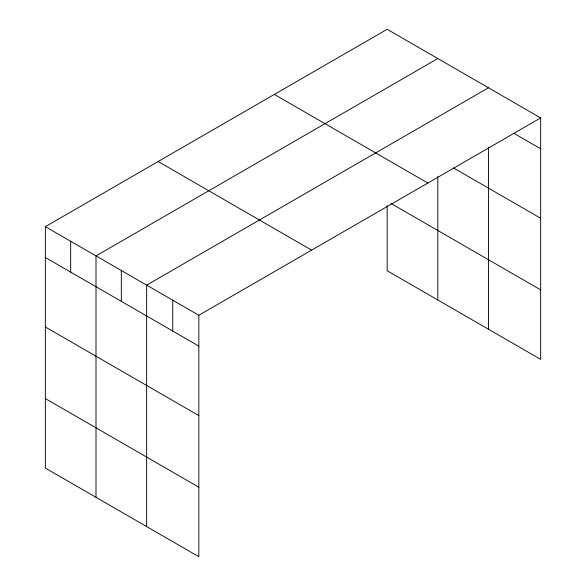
<?xml version="1.0" encoding="UTF-8"?>
<svg xmlns="http://www.w3.org/2000/svg" width="586" height="586" viewBox="0 0 586 586"><rect width="100%" height="100%" fill="white"/><g stroke="black" fill="none" stroke-linecap="round" stroke-linejoin="round"><path stroke-width="0.88" d="M540.651 117.918L198.837 315.261L198.837 556.7L45.349 468.082L45.349 226.65L387.163 29.3L540.651 117.918L540.651 359.35L387.163 270.739L387.163 205.693M437.815 58.541L96.001 255.892L96.001 497.324M488.468 87.79L146.647 285.133L146.647 526.572M514.559 133.689L540.651 148.756M453.645 168.021L540.651 218.256M274.365 94.427L427.853 183.044M391.118 203.525L540.651 289.858M158.147 161.524L311.635 250.141M45.349 226.65L198.837 315.261M45.349 257.488L198.837 346.106M45.349 326.981L198.837 415.599M45.349 398.59L198.837 487.2M488.468 147.137L488.468 329.222M437.815 176.562L437.815 299.981M172.745 300.2L172.745 331.039M121.324 270.512L121.324 301.351M70.672 241.271L70.672 272.109"/></g></svg>
